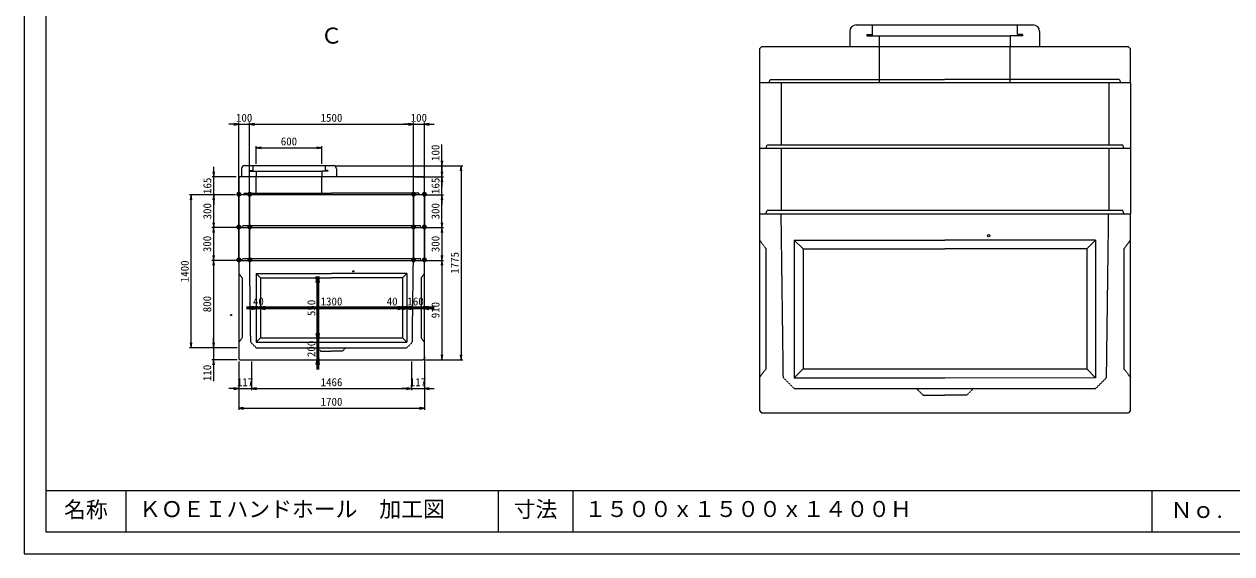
# Model space of a CAD drawing. Units: millimetres, scale not verified. Extents: x -420 to 421, y -297 to 297.
# Drawn here: x -420 to 133, y -297 to -55 of the extents above; entities that cross this region are included whole.
import ezdxf
from ezdxf.enums import TextEntityAlignment as Align

# ---------------------------------------------------------------- set-up
doc = ezdxf.new("R2010")
doc.units = ezdxf.units.MM
doc.header["$PDMODE"] = 32
doc.header["$PDSIZE"] = 0.5
doc.linetypes.add('USER2', pattern=[4.7625, 3.175, -1.5875])
doc.layers.add('0-0', color=7, linetype='Continuous')
for name, color, linetype, lineweight in [('0-1_0', 9, 'Continuous', 25), ('0-2_dims', 7, 'Continuous', 18), ('0-3_pen1実線', 4, 'Continuous', 13), ('0-4_pen3実線', 7, 'Continuous', 25), ('0-5_pen4実線', 7, 'Continuous', 25), ('0-6_pen2破線', 3, 'USER2', 25), ('0-8_鉄筋１', 7, 'Continuous', 50)]:
    doc.layers.add(name, color=color, linetype=linetype, lineweight=lineweight)
doc.styles.add('ＭＳ ゴシック', font='')
doc.styles.get('ＭＳ ゴシック').set_extended_font_data('MS Gothic')

# ---------------------------------------------------------------- blocks, each defined once
blk = doc.blocks.new('部分図 1')
at = {"layer": '0-1_0'}
blk.add_lwpolyline([(0, 0), (16824, 0), (16824, 11878), (0, 11878)], close=True, dxfattribs=at)
at = {"layer": '0-2_dims'}
for p, q in [((3826.5, 3550.8), (3826.5, 3745.8)), ((2845.5, 3550.8), (3841.5, 3550.8)), ((3826.5, 3550.8), (3826.5, 3450.8)), ((3670.5, 3450.8), (3841.5, 3450.8)), ((3826.5, 3450.8), (3826.5, 3360.8)), ((1950.5, 2986), (1720.5, 2986)), ((1735.5, 2986), (1735.5, 2686)), ((3670.5, 2986), (3841.5, 2986)), ((3826.5, 2986), (3826.5, 2686)), ((1950.5, 2686), (1720.5, 2686)), ((1935.5, 2686), (1720.5, 2686)), ((1735.5, 2686), (1735.5, 1886)), ((3680.5, 2686), (3841.5, 2686)), ((3695.5, 2686), (3841.5, 2686)), ((3826.5, 2686), (3826.5, 1776)), ((1950.5, 1886), (1720.5, 1886)), ((1950.5, 1886), (1720.5, 1886)), ((1735.5, 1886), (1735.5, 1976)), ((1735.5, 1886), (1735.5, 1776)), ((1950.5, 1776), (1720.5, 1776)), ((1735.5, 1776), (1735.5, 1581)), ((3680.5, 1776), (3841.5, 1776))]:
    blk.add_line(p, q, dxfattribs=at)
for points in [[(3819, 3595.8), (3826.5, 3550.8), (3834, 3595.8)], [(3834, 3405.8), (3826.5, 3450.8), (3819, 3405.8)], [(1743, 2941), (1735.5, 2986), (1728, 2941)], [(3834, 2941), (3826.5, 2986), (3819, 2941)], [(1728, 2731), (1735.5, 2686), (1743, 2731)], [(1743, 2641), (1735.5, 2686), (1728, 2641)], [(3819, 2731), (3826.5, 2686), (3834, 2731)], [(3834, 2641), (3826.5, 2686), (3819, 2641)], [(1728, 1931), (1735.5, 1886), (1743, 1931)], [(1728, 1931), (1735.5, 1886), (1743, 1931)], [(1743, 1731), (1735.5, 1776), (1728, 1731)], [(3819, 1821), (3826.5, 1776), (3834, 1821)]]:
    blk.add_lwpolyline(points, dxfattribs=at)
at = {"layer": '0-2_dims', "color": 2}
blk.add_circle((8834, 2911.4), 11, dxfattribs=at)
at = {"layer": '0-3_pen1実線'}
for p, q in [((9031.4, 4735.98), (9037.36, 4741.93)), ((2725.5, 3501.02), (2728.48, 3504))]:
    blk.add_line(p, q, dxfattribs=at)
at = {"layer": '0-4_pen3実線'}
for p, q in [((7561.4, 4781.93), (7561.4, 4641.93)), ((7621.4, 4841.93), (9241.4, 4841.93)), ((9301.4, 4781.93), (9301.4, 4641.93)), ((6754, 4642), (6734, 4622)), ((6734, 4622), (6734, 4312)), ((10114, 4642), (6754, 4642)), ((10114, 4642), (10134, 4622)), ((10134, 4312), (10134, 4622)), ((10134, 4312), (6734, 4312)), ((10134, 4312), (10134, 3712)), ((1965.5, 3932), (1875.5, 3932)), ((1965.5, 2701), (1965.5, 3947)), ((1965.5, 3932), (2065.3, 3932)), ((2065.3, 2704.5), (2065.3, 3947)), ((2065.3, 2704.5), (2065.3, 3947)), ((2065.3, 3932), (2155.3, 3932)), ((2065.3, 3932), (3565.29, 3932)), ((3565.29, 3932), (3475.29, 3932)), ((3565.29, 2704.5), (3565.29, 3947)), ((3565.29, 2704.5), (3565.29, 3947)), ((3565.29, 3932), (3665.5, 3932)), ((3665.5, 2699.69), (3665.5, 3947)), ((3665.5, 3932), (3755.5, 3932)), ((2125.5, 3569), (2125.5, 3731)), ((2125.5, 3716), (2725.5, 3716)), ((2725.5, 3569), (2725.5, 3731)), ((10134, 3712), (10134, 3112)), ((1736.5, 3451.25), (1736.5, 3541.25)), ((2020.5, 3554), (2830.5, 3554)), ((3793.8, 3550.8), (4017.5, 3550.8)), ((3826.5, 3451), (3826.5, 3541)), ((4002.5, 3550.8), (4002.5, 1776)), ((1943.25, 3451.25), (1721.5, 3451.25)), ((1736.5, 3286), (1736.5, 3451.25)), ((1975.5, 3451), (1965.5, 3441)), ((1965.5, 3441), (1965.5, 3286)), ((3655.5, 3451), (1975.5, 3451)), ((1990.5, 3524), (1990.5, 3454)), ((2860.5, 3524), (2860.5, 3454)), ((3580.29, 3451), (3841.5, 3451)), ((3655.5, 3451), (3665.5, 3441)), ((3665.5, 3286), (3665.5, 3441)), ((3826.5, 3286), (3826.5, 3451)), ((1878, 3286), (1514.5, 3286)), ((1529.5, 1886), (1529.5, 3286)), ((1935.5, 3286), (1721.5, 3286)), ((1935.5, 3286), (1721.5, 3286)), ((1736.5, 2986), (1736.5, 3286)), ((1736.5, 3286), (1736.5, 3196)), ((3665.5, 3286), (1965.5, 3286)), ((3665.5, 3286), (3665.5, 2986)), ((3685.5, 3286), (3841.5, 3286)), ((3685.5, 3286), (3841.5, 3286)), ((3826.5, 2986), (3826.5, 3286)), ((3826.5, 3286), (3826.5, 3196)), ((6734, 3112), (6734, 1312)), ((10134, 1312), (10134, 3112)), ((1935.5, 2986), (1721.5, 2986)), ((3665.5, 2986), (3665.5, 2686)), ((3685.5, 2986), (3841.5, 2986)), ((7054, 2872), (8434, 2872)), ((7054, 2872), (7054, 1612)), ((7134, 2792), (7054, 2872)), ((7134, 2792), (7134, 1692)), ((7134, 2792), (8434, 2792)), ((9814, 2872), (8434, 2872)), ((9734, 2792), (8434, 2792)), ((9734, 2792), (9814, 2872)), ((9734, 2792), (9734, 1692)), ((9814, 2872), (9814, 1612)), ((1965.5, 2686), (1965.5, 1786)), ((3665.5, 1786), (3665.5, 2686)), ((2125.5, 2566), (2815.5, 2566)), ((2125.5, 2566), (2125.5, 1936)), ((2165.5, 2526), (2125.5, 2566)), ((3505.5, 2566), (2815.5, 2566)), ((3465.5, 2526), (3505.5, 2566)), ((3505.5, 2566), (3505.5, 1936)), ((2165.5, 2526), (2165.5, 1976)), ((2165.5, 2526), (2815.5, 2526)), ((3465.5, 2526), (2815.5, 2526)), ((3465.5, 2526), (3465.5, 1976)), ((1878, 1886), (1514.5, 1886)), ((2165.5, 1976), (2125.5, 1936)), ((2125.5, 1936), (2815.5, 1936)), ((2165.5, 1976), (2815.5, 1976)), ((2815.5, 1976), (3465.5, 1976)), ((2815.5, 1936), (3504.84, 1936.66)), ((3465.5, 1976), (3505.5, 1936)), ((1965.5, 1786), (1975.5, 1776)), ((1975.5, 1776), (3655.5, 1776)), ((3665.5, 1786), (3655.5, 1776)), ((3665.5, 1805), (3665.5, 1497)), ((3806.5, 1776), (4017.5, 1776)), ((1965.5, 1761), (1965.5, 1497)), ((1965.5, 1680), (1965.5, 1318)), ((2082.3, 1761), (2082.3, 1497)), ((2082.3, 1761), (2082.3, 1497)), ((3548.5, 1761), (3548.5, 1497)), ((3548.5, 1761), (3548.5, 1497)), ((7134, 1692), (7054, 1612)), ((7134, 1692), (8434, 1692)), ((8434, 1692), (9734, 1692)), ((9734, 1692), (9814, 1612)), ((3665.5, 1655), (3665.5, 1318)), ((7054, 1612), (8434, 1612)), ((8434, 1612), (9812.68, 1613.32)), ((1965.5, 1512), (1875.5, 1512)), ((1965.5, 1512), (2082.3, 1512)), ((2082.3, 1512), (2172.3, 1512)), ((2082.3, 1512), (3548.5, 1512)), ((3548.5, 1512), (3458.5, 1512)), ((3548.5, 1512), (3665.5, 1512)), ((3665.5, 1512), (3755.5, 1512)), ((1965.5, 1333), (3665.5, 1333)), ((6734, 1312), (6754, 1292)), ((6754, 1292), (10114, 1292)), ((10134, 1312), (10114, 1292)), ((931, 580), (931, 200)), ((5025, 580), (5025, 200))]:
    blk.add_line(p, q, dxfattribs=at)
for points in [[(6734, 4312), (6734, 3712), (10134, 3712)], [(1920.5, 3924.5), (1965.5, 3932), (1920.5, 3939.5)], [(2110.3, 3939.5), (2065.3, 3932), (2110.3, 3924.5)], [(2110.3, 3939.5), (2065.3, 3932), (2110.3, 3924.5)], [(3520.29, 3924.5), (3565.29, 3932), (3520.29, 3939.5)], [(3520.29, 3924.5), (3565.29, 3932), (3520.29, 3939.5)], [(3710.5, 3939.5), (3665.5, 3932), (3710.5, 3924.5)], [(2170.5, 3723.5), (2125.5, 3716), (2170.5, 3708.5)], [(2680.5, 3708.5), (2725.5, 3716), (2680.5, 3723.5)], [(6734, 3712), (6734, 3112), (10134, 3112)], [(4010, 3505.8), (4002.5, 3550.8), (3995, 3505.8)], [(1729, 3496.25), (1736.5, 3451.25), (1744, 3496.25)], [(3819, 3496), (3826.5, 3451), (3834, 3496)], [(1537, 3241), (1529.5, 3286), (1522, 3241)], [(1744, 3241), (1736.5, 3286), (1729, 3241)], [(1744, 3241), (1736.5, 3286), (1729, 3241)], [(1965.5, 3286), (1965.5, 2986), (3665.5, 2986)], [(3834, 3241), (3826.5, 3286), (3819, 3241)], [(3834, 3241), (3826.5, 3286), (3819, 3241)], [(1729, 3031), (1736.5, 2986), (1744, 3031)], [(3819, 3031), (3826.5, 2986), (3834, 3031)], [(1965.5, 2986), (1965.5, 2686), (3665.5, 2686)], [(1522, 1931), (1529.5, 1886), (1537, 1931)], [(3995, 1821), (4002.5, 1776), (4010, 1821)], [(1920.5, 1504.5), (1965.5, 1512), (1920.5, 1519.5)], [(2127.3, 1519.5), (2082.3, 1512), (2127.3, 1504.5)], [(2127.3, 1519.5), (2082.3, 1512), (2127.3, 1504.5)], [(3503.5, 1504.5), (3548.5, 1512), (3503.5, 1519.5)], [(3503.5, 1504.5), (3548.5, 1512), (3503.5, 1519.5)], [(3710.5, 1519.5), (3665.5, 1512), (3710.5, 1504.5)], [(2010.5, 1340.5), (1965.5, 1333), (2010.5, 1325.5)], [(3620.5, 1325.5), (3665.5, 1333), (3620.5, 1340.5)]]:
    blk.add_lwpolyline(points, dxfattribs=at)
blk.add_circle((3015.4, 2586.1), 5.6, dxfattribs=at)
for centre, radius, start, end in [((7621.4, 4781.93), 60, 90, 180), ((9241.4, 4781.93), 60, 0, 90), ((2020.5, 3524), 30, 90, 180), ((2830.5, 3524), 30, 0, 90)]:
    blk.add_arc(centre, radius, start, end, dxfattribs=at)
blk.add_point((1895.11, 2185.71), dxfattribs=at)
at = {"layer": '0-5_pen4実線'}
for p, q in [((200, 580), (16610, 580)), ((4340.3, 580), (4340.3, 200)), ((10328, 580), (10328, 200))]:
    blk.add_line(p, q, dxfattribs=at)
blk.add_lwpolyline([(200, 200), (16610, 200), (16610, 11452), (200, 11452)], close=True, dxfattribs=at)
at = {"layer": '0-6_pen2破線'}
for p, q in [((7767.4, 4841.93), (7767.4, 4741.93)), ((9095.4, 4841.93), (9095.4, 4753.93)), ((7719.4, 4753.93), (7719.4, 4741.93)), ((7719.4, 4753.93), (7767.4, 4753.93)), ((7719.4, 4741.93), (9031.4, 4741.93)), ((7831.4, 4741.93), (7831.4, 4641.93)), ((9143.4, 4741.93), (9031.4, 4741.93)), ((9031.4, 4741.93), (9031.4, 4641.93)), ((9143.4, 4753.93), (9095.4, 4753.93)), ((9143.4, 4753.93), (9143.4, 4741.93)), ((7833.2, 4312), (7833.2, 4642)), ((9032, 4311.2), (9032, 4641.2)), ((6824, 4312), (6834, 4342)), ((6834, 4342), (8434, 4342)), ((6934, 4312), (6934, 3742)), ((9934, 4312), (9934, 3742)), ((6794, 3712), (6804, 3742)), ((8434, 3742), (6804, 3742)), ((6934, 3712), (6934, 3142)), ((10064, 3742), (8434, 3742)), ((9934, 3712), (9934, 3142)), ((10074, 3712), (10064, 3742)), ((2093.5, 3554), (2093.5, 3504)), ((2757.5, 3554), (2757.5, 3510)), ((2069.5, 3510), (2069.5, 3504)), ((2069.5, 3510), (2093.5, 3510)), ((2069.5, 3504), (2725.5, 3504)), ((2125.5, 3504), (2125.5, 3454)), ((2125.5, 3286), (2125.5, 3451)), ((2781.5, 3504), (2725.5, 3504)), ((2725.5, 3504), (2725.5, 3454)), ((2725.5, 3286), (2725.5, 3451)), ((2781.5, 3510), (2757.5, 3510)), ((2781.5, 3510), (2781.5, 3504)), ((2010.5, 3286), (2015.5, 3301)), ((2015.5, 3301), (2815.5, 3301)), ((2065.5, 3286), (2065.5, 3001)), ((3565.5, 3286), (3565.5, 3001)), ((6794, 3112), (6804, 3142)), ((8434, 3142), (6804, 3142)), ((6954, 1612), (6934, 3112)), ((10064, 3142), (8434, 3142)), ((9914, 1612), (9933.61, 3112)), ((10074, 3112), (10064, 3142)), ((1995.5, 2986), (2000.5, 3001)), ((2815.5, 3001), (2000.5, 3001)), ((3630.5, 3001), (2815.5, 3001)), ((3635.5, 2986), (3630.5, 3001)), ((2065.5, 2986), (2065.5, 2701)), ((3565.5, 2986), (3565.5, 2701)), ((6734, 2872), (6794, 2792)), ((6794, 2792), (6794, 1692)), ((10134, 2872), (10074, 2792)), ((10074, 2792), (10074, 1692)), ((1995.5, 2686), (2000.5, 2701)), ((2815.5, 2701), (2000.5, 2701)), ((2075.5, 1936), (2065.5, 2686)), ((3630.5, 2701), (2815.5, 2701)), ((3555.5, 1936), (3565.3, 2686)), ((3635.5, 2686), (3630.5, 2701)), ((1965.5, 2566), (1995.5, 2526)), ((3665.5, 2566), (3635.5, 2526)), ((1995.5, 2526), (1995.5, 1976)), ((3635.5, 2526), (3635.5, 1976)), ((1995.5, 1976), (1965.5, 1936)), ((2125.5, 1886), (2075.5, 1936)), ((2125.5, 1886), (2815.5, 1886)), ((2685.5, 1886), (2715.5, 1856)), ((2815.5, 1886), (3505.5, 1886)), ((2945.5, 1886), (2915.5, 1856)), ((3505.5, 1886), (3555.5, 1936)), ((3635.5, 1976), (3665.5, 1936)), ((2715.5, 1856), (2815.5, 1856)), ((2915.5, 1856), (2815.5, 1856)), ((6794, 1692), (6734, 1612)), ((10074, 1692), (10134, 1612)), ((7054, 1512), (6954, 1612)), ((9814, 1512), (9914, 1612)), ((7054, 1512), (8434, 1512)), ((8174, 1512), (8234, 1452)), ((8234, 1452), (8434, 1452)), ((8434, 1512), (9814, 1512)), ((8634, 1452), (8434, 1452)), ((8694, 1512), (8634, 1452))]:
    blk.add_line(p, q, dxfattribs=at)
for points in [[(10044, 4312), (10034, 4342), (8434, 4342)], [(3620.5, 3286), (3615.5, 3301), (2815.5, 3301)]]:
    blk.add_lwpolyline(points, dxfattribs=at)
at = {"layer": '0-8_鉄筋１'}
for p, q in [((2668, 2526), (2704.5, 2526)), ((2689.5, 2526), (2689.5, 1976)), ((2125.5, 2251), (2035.5, 2251)), ((2125.5, 2251), (2125.5, 2266)), ((2125.5, 2251), (2165.5, 2251)), ((2165.5, 2251), (2165.5, 2266)), ((2165.5, 2251), (2165.5, 2266)), ((2165.5, 2251), (2255.5, 2251)), ((2165.5, 2251), (3465.5, 2251)), ((3465.5, 2251), (3320.5, 2251)), ((3505.5, 2251), (3415.5, 2251)), ((3465.5, 2251), (3465.5, 2266)), ((3465.5, 2251), (3465.5, 2266)), ((3465.5, 2251), (3505.5, 2251)), ((3505.5, 2251), (3505.5, 2266)), ((3505.5, 2251), (3505.5, 2266)), ((3505.5, 2251), (3595.5, 2251)), ((3505.5, 2251), (3665.5, 2251)), ((3665.5, 2251), (3665.5, 2266)), ((3665.5, 2251), (3755.5, 2251)), ((2689.5, 1976), (2689.5, 2066)), ((2689.5, 1976), (2704.5, 1976)), ((2689.5, 1976), (2704.5, 1976)), ((2689.5, 1976), (2689.5, 1776)), ((2689.5, 1776), (2704.5, 1776)), ((2689.5, 1776), (2689.5, 1686))]:
    blk.add_line(p, q, dxfattribs=at)
for points in [[(2697, 2481), (2689.5, 2526), (2682, 2481)], [(2080.5, 2243.5), (2125.5, 2251), (2080.5, 2258.5)], [(2210.5, 2258.5), (2165.5, 2251), (2210.5, 2243.5)], [(2210.5, 2258.5), (2165.5, 2251), (2210.5, 2243.5)], [(3420.5, 2243.5), (3465.5, 2251), (3420.5, 2258.5)], [(3420.5, 2243.5), (3465.5, 2251), (3420.5, 2258.5)], [(3460.5, 2243.5), (3505.5, 2251), (3460.5, 2258.5)], [(3550.5, 2258.5), (3505.5, 2251), (3550.5, 2243.5)], [(3710.5, 2258.5), (3665.5, 2251), (3710.5, 2243.5)], [(2682, 2021), (2689.5, 1976), (2697, 2021)], [(2682, 2021), (2689.5, 1976), (2697, 2021)], [(2697, 1731), (2689.5, 1776), (2682, 1731)]]:
    blk.add_lwpolyline(points, dxfattribs=at)
at = {"layer": '0-2_dims', "style": 'ＭＳ ゴシック'}
blk.add_text('Ｃ', height=146.6, dxfattribs=at).set_placement((2715.71, 4626), align=Align.BOTTOM_LEFT)
for s, p in [('100', (3826, 3595.8)), ('300', (1735, 2761)), ('300', (3826, 2761)), ('800', (1735, 2211)), ('910', (3826, 2156)), ('110', (1735, 1581))]:
    blk.add_text(s, height=73.31, rotation=90, dxfattribs=at).set_placement(p, align=Align.BOTTOM_LEFT)
at = {"layer": '0-4_pen3実線', "style": 'ＭＳ ゴシック'}
for s, height, p in [('100', 73.31, (1940.4, 3932.5)), ('1500', 73.31, (2715.3, 3932.5)), ('100', 73.31, (3540.4, 3932.5)), ('600', 73.31, (2350.5, 3716.5)), ('●', 36.66, (1940.5, 3260.8)), ('●', 36.66, (2040.1, 3261)), ('●', 36.66, (3540.5, 3261)), ('●', 36.66, (3640.6, 3261)), ('●', 36.66, (1940.5, 2960.8)), ('●', 36.66, (2040.7, 2961.1)), ('●', 36.66, (3540.5, 2961.4)), ('●', 36.66, (3640.3, 2961)), ('●', 36.66, (1940.9, 2660.3)), ('●', 36.66, (2040.6, 2660.7)), ('●', 36.66, (3540.4, 2660.1)), ('●', 36.66, (3640.5, 2660)), ('117', 73.31, (1948.9, 1512.5)), ('1466', 73.31, (2715.4, 1512.5)), ('117', 73.31, (3532, 1512.5)), ('1700', 73.31, (2715.5, 1333.5)), ('名称', 146.6, (366, 287)), ('ＫＯＥＩハンドホール\u3000加工図', 146.6, (1053, 292)), ('寸法', 146.6, (4484.2, 291)), ('１５００ｘ１５００ｘ１４００Ｈ', 146.6, (5132, 293)), ('Ｎｏ.', 146.6, (10500.7, 284.33))]:
    blk.add_text(s, height=height, dxfattribs=at).set_placement(p, align=Align.BOTTOM_LEFT)
for s, p in [('165', (1736, 3293.62)), ('165', (3826, 3293.5)), ('300', (1736, 3061)), ('300', (3826, 3061)), ('1400', (1529, 2486)), ('1775', (4002, 2563.4))]:
    blk.add_text(s, height=73.31, rotation=90, dxfattribs=at).set_placement(p, align=Align.BOTTOM_LEFT)
at = {"layer": '0-8_鉄筋１', "style": 'ＭＳ ゴシック'}
for s, p in [('40', (2095.5, 2251.5)), ('1300', (2715.5, 2251.5)), ('40', (3320.5, 2251.5)), ('160', (3510.5, 2251.5))]:
    blk.add_text(s, height=73.31, dxfattribs=at).set_placement(p, align=Align.BOTTOM_LEFT)
for s, p in [('550', (2689, 2176)), ('200', (2689, 1801))]:
    blk.add_text(s, height=73.31, rotation=90, dxfattribs=at).set_placement(p, align=Align.BOTTOM_LEFT)

msp = doc.modelspace()

# ---------------------------------------------------------------- block references
at = {"layer": '0-0', "xscale": 0.05, "yscale": 0.05}
msp.add_blockref('部分図 1', (-420.5, -297), dxfattribs=at)

doc.saveas('drawing.dxf')
